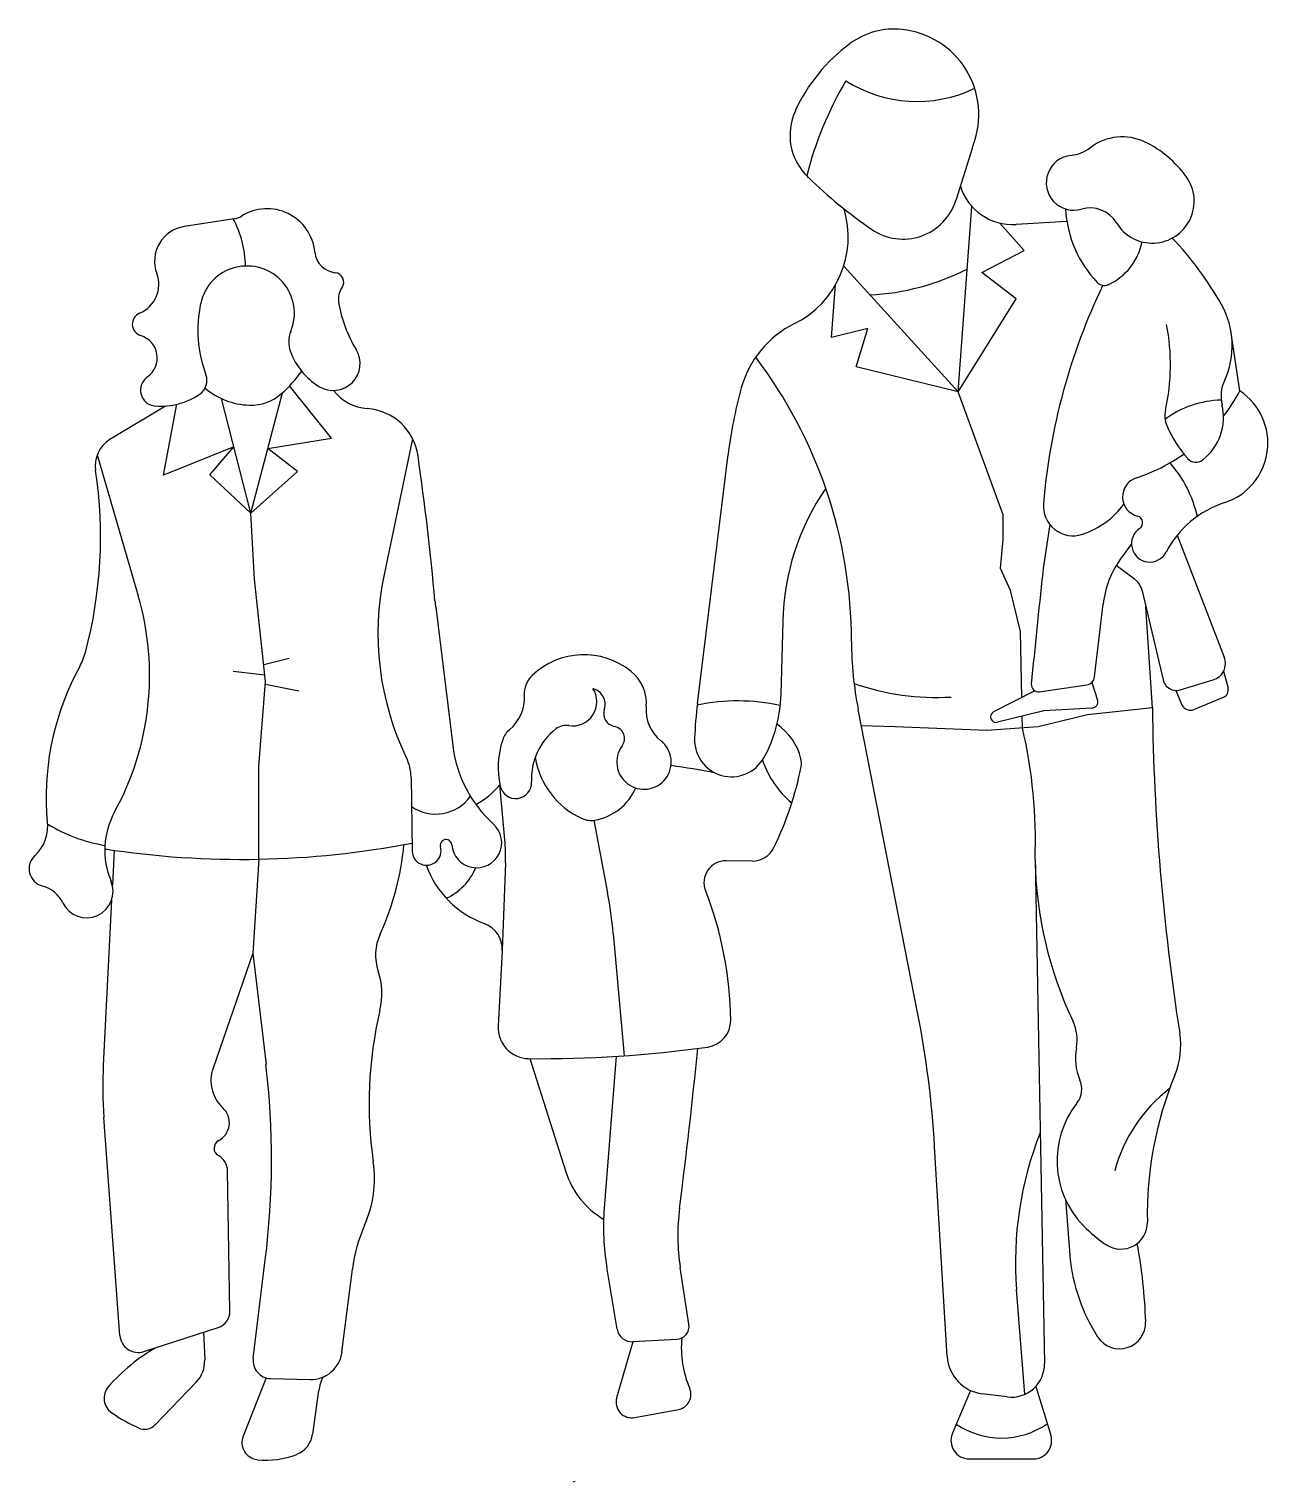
# Model space of a CAD drawing. Extents: x 22.18 to 23.77, y 43.33 to 45.19.
import ezdxf

# ---------------------------------------------------------------- set-up
doc = ezdxf.new("R2010")
doc.units = 0
doc.header["$LTSCALE"] = 4
doc.layers.get('0').update_dxf_attribs({"linetype": 'CONTINUOUS'})
doc.styles.add('ATTR', font='romans.shx', dxfattribs={"width": 0.8, "height": 0.470416})

msp = doc.modelspace()

# ---------------------------------------------------------------- linework, layer by layer
at = {"color": 0}
for p, q in [((23.3874, 45.0368), (23.3667, 44.9704)), ((23.3697, 44.7252), (23.3871, 44.9627)), ((22.4436, 44.9467), (22.38, 44.9369)), ((23.454, 44.9061), (23.4228, 44.9413)), ((23.5087, 44.9434), (23.4436, 44.9395)), ((23.3999, 44.8779), (23.454, 44.9061)), ((23.3697, 44.7252), (23.2232, 44.8862)), ((23.4438, 44.8442), (23.3999, 44.8779)), ((23.2078, 44.7948), (23.2127, 44.8622)), ((23.3697, 44.7252), (23.4438, 44.8442)), ((23.2541, 44.8066), (23.2078, 44.7948)), ((23.2392, 44.7572), (23.2541, 44.8066)), ((23.7299, 44.7265), (23.7187, 44.8006)), ((23.3697, 44.7252), (23.2392, 44.7572)), ((22.5681, 44.666), (22.5144, 44.7329)), ((23.4271, 44.5681), (23.3697, 44.7252)), ((22.3557, 44.7072), (22.2848, 44.6642)), ((22.3531, 44.6186), (22.3705, 44.7095)), ((22.4649, 44.5701), (22.4275, 44.7168)), ((22.4649, 44.5701), (22.5055, 44.7242)), ((22.4433, 44.6551), (22.3531, 44.6186)), ((22.4126, 44.6191), (22.4433, 44.6551)), ((22.4867, 44.6528), (22.5681, 44.666)), ((22.5248, 44.6233), (22.4867, 44.6528)), ((22.6719, 44.6654), (22.6354, 44.4917)), ((22.2686, 44.6449), (22.321, 44.4645)), ((23.0361, 44.3268), (23.0753, 44.6453)), ((22.4649, 44.5701), (22.4126, 44.6191)), ((22.4649, 44.5701), (22.5248, 44.6233)), ((22.4698, 44.4855), (22.4649, 44.5701)), ((23.4271, 44.5366), (23.4271, 44.5681)), ((23.4867, 44.5558), (23.4785, 44.4996)), ((23.6497, 44.5418), (23.7099, 44.3858)), ((23.4236, 44.4993), (23.4271, 44.5366)), ((23.5913, 44.531), (23.5787, 44.5138)), ((23.5718, 44.5035), (23.5951, 44.486)), ((22.4839, 44.3549), (22.4698, 44.4855)), ((23.4364, 44.4713), (23.4236, 44.4993)), ((23.4492, 44.4189), (23.4364, 44.4713)), ((23.605, 44.4708), (23.6317, 44.3567)), ((22.7014, 44.4498), (22.7232, 44.2731)), ((23.544, 44.3606), (23.555, 44.4538)), ((23.618, 44.3213), (23.6098, 44.4503)), ((23.1452, 44.4317), (23.143, 44.3381)), ((23.451, 44.3344), (23.4492, 44.4189)), ((22.4816, 44.3766), (22.5141, 44.3847)), ((22.4425, 44.3679), (22.483, 44.3635)), ((22.4752, 44.2461), (22.4839, 44.3549)), ((23.5405, 44.3537), (23.5478, 44.3311)), ((23.6534, 44.3442), (23.6957, 44.3569)), ((23.709, 44.368), (23.7148, 44.3463)), ((22.4837, 44.3515), (22.5263, 44.3428)), ((23.4675, 44.3429), (23.4149, 44.3158)), ((23.4734, 44.3417), (23.5342, 44.3506)), ((23.648, 44.3434), (23.6558, 44.325)), ((23.6712, 44.3188), (23.709, 44.3346)), ((23.3177, 43.9314), (23.2417, 44.3191)), ((23.4776, 44.317), (23.4199, 44.3026)), ((23.5407, 44.3207), (23.4791, 44.3172)), ((23.618, 44.3213), (23.535, 44.312)), ((23.2892, 44.2967), (23.2458, 44.2982)), ((23.4519, 44.2952), (23.4515, 44.3105)), ((23.535, 44.312), (23.4721, 44.2967)), ((23.4064, 44.292), (23.2892, 44.2967)), ((23.4721, 44.2967), (23.4064, 44.292)), ((22.4752, 44.1274), (22.4752, 44.2461)), ((22.6699, 44.2324), (22.6714, 44.1378)), ((22.7898, 44.1521), (22.7836, 44.2226)), ((22.9035, 44.1772), (22.9213, 44.0846)), ((22.2902, 44.1388), (22.2879, 44.0942)), ((22.4752, 44.1274), (22.4677, 44.0073)), ((22.7906, 44.1229), (22.7865, 44.0111)), ((23.106, 44.1251), (23.0727, 44.1255)), ((23.4679, 44.1271), (23.48, 43.4823)), ((22.287, 44.0752), (22.2763, 43.8641)), ((22.9428, 43.8759), (22.9286, 44.0325)), ((22.4677, 44.0073), (22.4167, 43.8601)), ((22.4677, 44.0073), (22.4844, 43.8646)), ((22.7865, 44.0105), (22.7813, 43.9138)), ((22.8217, 43.8723), (22.8677, 43.7275)), ((22.9321, 43.8752), (22.917, 43.681)), ((22.2976, 43.5179), (22.2771, 43.7971)), ((23.3555, 43.4913), (23.3395, 43.7597)), ((22.4383, 43.5495), (22.4353, 43.7285)), ((23.5067, 43.6923), (23.5124, 43.6206)), ((22.468, 43.4887), (22.4835, 43.6148)), ((22.5815, 43.4969), (22.595, 43.603)), ((22.9334, 43.5263), (22.9202, 43.6056)), ((23.0253, 43.5324), (23.0141, 43.6049)), ((23.4549, 43.4428), (23.4442, 43.5768)), ((22.3281, 43.4974), (22.4232, 43.5283)), ((22.4044, 43.5222), (22.406, 43.487)), ((22.9536, 43.51), (22.9328, 43.4384)), ((23.0097, 43.5131), (22.9537, 43.51)), ((22.4844, 43.4639), (22.4551, 43.3892)), ((22.4902, 43.463), (22.5407, 43.4617)), ((22.3952, 43.4583), (22.3425, 43.4036)), ((22.5441, 43.3917), (22.5521, 43.4475)), ((23.3853, 43.4477), (23.3621, 43.3924)), ((23.4323, 43.4394), (23.4005, 43.4434)), ((23.4688, 43.4529), (23.4882, 43.3903)), ((22.956, 43.4129), (23.012, 43.4235)), ((23.3836, 43.3602), (23.466, 43.3602))]:
    msp.add_line(p, q, dxfattribs=at)
for centre, radius, start, end in [((23.2879, 45.0944), 0.0952, 83.9545, 126.5371), ((23.2863, 45.08), 0.1097, 339.264, 83.9545), ((23.3645, 44.9908), 0.224, 126.5371, 155.1373), ((23.632, 44.8848), 0.4709, 149.5484, 165.6181), ((23.317, 45.266), 0.1691, 237.4286, 295.8101), ((23.2285, 45.0539), 0.074, 155.1373, 226.2364), ((23.4617, 45.0136), 0.0779, 159.264, 162.664), ((23.5794, 44.9848), 0.0668, 64.0607, 127.5822), ((23.5468, 44.9178), 0.1414, 35.9154, 64.0607), ((23.5175, 44.9929), 0.0352, 95.9683, 286.085), ((23.5088, 45.0766), 0.0489, 275.9683, 307.5822), ((23.0866, 44.9058), 0.131, 45.8635, 46.2365), ((23.6136, 45.4489), 0.6257, 225.8635, 235.4985), ((23.4394, 45.0095), 0.0702, 197.2958, 273.4443), ((23.6179, 44.9693), 0.0536, 211.1228, 35.9154), ((23.2992, 44.9915), 0.0707, 235.4985, 342.664), ((22.4398, 44.9714), 0.025, 278.801, 302.2204), ((22.4858, 44.8984), 0.0613, 5.4529, 122.2204), ((23.1049, 44.9237), 0.1241, 296.53, 16.7161), ((23.6554, 44.9675), 0.1487, 183.13, 223.4096), ((23.5382, 44.9212), 0.0395, 31.1228, 106.085), ((22.3868, 44.8925), 0.0449, 98.801, 200.3344), ((22.3248, 44.8836), 0.1335, 1.1815, 28.1285), ((23.5301, 44.9319), 0.0761, 294.2221, 348.9235), ((23.3381, 44.6308), 0.422, 29.2779, 43.6646), ((22.5761, 44.907), 0.0294, 185.4529, 264.0382), ((22.3071, 44.863), 0.0402, 292.8544, 20.3344), ((22.4601, 44.8258), 0.0606, 337.6107, 167.9253), ((22.5718, 44.8659), 0.012, 324.8041, 84.0383), ((23.2407, 45.1593), 0.3104, 272.9694, 296.9199), ((22.6026, 44.8442), 0.0257, 144.8041, 189.4412), ((24.278, 44.5152), 0.8022, 154.4118, 175.1745), ((23.5563, 44.8738), 0.0123, 223.4096, 294.2221), ((22.5599, 44.8044), 0.1627, 167.9253, 200.5895), ((22.7441, 44.8677), 0.1692, 189.4412, 211.3997), ((23.6123, 44.7845), 0.1077, 335.3099, 29.2779), ((22.3286, 44.8119), 0.0152, 112.8544, 252.9523), ((22.5489, 44.7892), 0.0355, 157.6107, 200.478), ((23.2195, 44.6943), 0.1324, 116.53, 164.778), ((23.3767, 44.76), 0.2644, 347.3291, 11.1968), ((22.3154, 44.7688), 0.0299, 305.2629, 72.9523), ((22.5991, 44.808), 0.0891, 200.478, 238.1142), ((22.5703, 44.7616), 0.0345, 238.1142, 31.3997), ((22.6301, 44.4052), 0.6031, 0.0819, 37.1684), ((22.3444, 44.7277), 0.0205, 125.2629, 265.3578), ((22.3881, 44.7399), 0.0208, 305.035, 20.5895), ((22.3934, 44.8486), 0.1675, 311.5006, 324.663), ((22.4661, 44.8003), 0.092, 229.6478, 268.0166), ((22.6184, 44.7646), 0.0607, 218.0535, 265.7672), ((23.6668, 44.5725), 0.5959, 164.778, 172.9874), ((23.7529, 44.7198), 0.0471, 155.3099, 193.4195), ((23.5253, 44.836), 0.2321, 322.3166, 331.8661), ((23.6857, 44.6598), 0.08, 288.2289, 56.463), ((22.3498, 44.7945), 0.0875, 265.3578, 305.035), ((22.465, 44.7677), 0.0594, 268.0166, 311.5006), ((23.7089, 44.5887), 0.1261, 91.308, 126.3337), ((23.6398, 44.6928), 0.0691, 308.032, 13.4195), ((22.6087, 44.6333), 0.0709, 8.2025, 85.7672), ((23.6664, 44.6948), 0.0325, 167.3291, 202.6254), ((23.7758, 44.7403), 0.1508, 202.6254, 221.6554), ((22.3051, 44.6307), 0.0392, 121.236, 188.6033), ((19.2241, 44.1454), 3.4904, 5.1362, 8.2025), ((23.5253, 44.836), 0.2321, 288.136, 304.9423), ((23.5196, 44.5298), 0.1601, 13.0582, 40.865), ((23.6736, 44.6496), 0.0143, 221.6554, 308.032), ((21.7027, 44.5395), 0.5701, 345.0046, 8.6033), ((23.6055, 44.591), 0.0256, 108.136, 255.4745), ((23.4598, 44.4242), 0.3147, 145.5896, 178.6314), ((23.5167, 44.5794), 0.0382, 175.1745, 288.3607), ((23.4946, 44.6461), 0.1083, 288.3607, 323.5026), ((23.752, 44.4587), 0.1318, 108.2289, 152.2033), ((23.5969, 44.5578), 0.00871, 303.7048, 75.4745), ((23.6147, 44.531), 0.0234, 123.7048, 332.2033), ((23.6807, 44.4389), 0.1266, 143.7051, 173.2593), ((22.993, 44.4165), 0.3655, 168.1246, 205.7616), ((36.1568, 43.1187), 12.7534, 173.8135, 174.453), ((23.6546, 44.4739), 0.178, 171.6906, 173.8135), ((23.5791, 44.4647), 0.0266, 13.1863, 53.0042), ((21.9712, 44.3629), 0.3643, 331.2997, 16.2021), ((22.9488, 44.4802), 0.2493, 185.1362, 187.0083), ((22.174, 44.4133), 0.0822, 331.2766, 345.0046), ((23.6889, 44.4068), 0.4557, 180.0819, 191.0857), ((22.5526, 44.2058), 0.3495, 151.2766, 183.0758), ((22.8911, 44.293), 0.096, 51.0866, 133.7218), ((23.6894, 44.3779), 0.022, 286.734, 21.0896), ((22.8472, 44.3389), 0.0325, 133.7218, 183.4198), ((22.9187, 44.3271), 0.0522, 355.0338, 51.0866), ((23.5326, 44.362), 0.0115, 278.3048, 353.2593), ((23.6485, 44.3606), 0.0172, 193.1863, 286.734), ((22.7619, 44.3338), 0.053, 309.8587, 3.4198), ((22.8765, 44.329), 0.031, 260.9372, 32.775), ((22.8974, 44.3258), 0.0207, 341.7284, 75.2715), ((22.9674, 44.3423), 0.1757, 331.0528, 358.6314), ((23.3419, 44.6553), 0.3209, 250.8142, 273.3338), ((23.4721, 44.3506), 0.00899, 174.453, 278.3048), ((23.7052, 44.3437), 0.00987, 292.6817, 14.9354), ((22.9331, 44.314), 0.0169, 161.7284, 259.6631), ((23.0206, 44.3183), 0.0502, 175.0338, 231.544), ((23.5872, 44.259), 0.5552, 172.9874, 177.6153), ((23.0878, 44.0784), 0.2515, 77.5346, 101.9242), ((23.4795, 44.3093), 0.00795, 93.2612, 103.9871), ((23.5402, 44.3287), 0.00798, 273.2612, 17.8661), ((26.5475, 44.3573), 2.9297, 180.7033, 188.8817), ((23.6667, 44.3297), 0.0118, 203.1272, 292.6817), ((22.8683, 44.2771), 0.0215, 80.9372, 127.7024), ((23.0949, 44.2376), 0.0759, 14.0023, 55.4755), ((23.4182, 44.3095), 0.00711, 117.1942, 283.9871), ((22.8927, 44.2449), 0.1114, 161.4727, 192.3794), ((22.8141, 44.2713), 0.0285, 129.8587, 161.4727), ((22.9043, 44.2305), 0.0804, 127.7024, 182.8905), ((22.9272, 44.2818), 0.0157, 323.3551, 79.6631), ((22.9678, 44.2517), 0.0348, 143.3552, 51.544), ((23.0797, 44.2802), 0.0473, 177.6153, 331.0528), ((22.8337, 44.1514), 0.6347, 357.8001, 13.0911), ((22.8851, 44.293), 0.1632, 187.0083, 227.7329), ((22.6094, 44.2314), 0.0605, 0.941, 25.7616), ((22.9315, 44.2747), 0.1044, 189.5696, 245.8303), ((22.8598, 43.2321), 1.0251, 78.8046, 82.0068), ((23.237, 44.2947), 0.1246, 198.9939, 229.918), ((22.7534, 44.3276), 0.4233, 334.0381, 348.9085), ((23.1467, 44.2505), 0.0225, 348.9085, 14.0023), ((22.8038, 44.2254), 0.0203, 192.3794, 2.8905), ((22.7016, 44.2397), 0.0545, 235.1811, 324.3711), ((22.7001, 44.2935), 0.1095, 298.7348, 319.6298), ((22.8928, 44.2468), 0.0704, 280.01, 336.3197), ((22.2877, 44.1916), 0.0842, 183.0758, 189.3645), ((22.3801, 44.139), 0.1019, 151.2997, 202.8363), ((22.1541, 44.1696), 0.0512, 312.6348, 9.3645), ((22.3129, 44.3495), 0.2073, 238.7071, 260.4336), ((22.7538, 44.1485), 0.032, 184.7603, 47.733), ((22.9002, 44.2049), 0.0279, 245.8303, 280.01), ((22.7145, 44.1453), 0.0074, 4.7603, 196.0467), ((22.5564, 44.1315), 0.2343, 357.9123, 5.0565), ((22.2042, 44.1152), 0.0228, 132.6347, 255.4266), ((22.4533, 45.2814), 1.1542, 261.2736, 280.8825), ((22.309, 44.1784), 0.3533, 335.4217, 354.744), ((22.6898, 44.1381), 0.0184, 180.941, 16.0467), ((23.1064, 44.1558), 0.0307, 269.3221, 334.0381), ((22.8055, 44.1611), 0.1233, 199.5835, 250.0786), ((22.6824, 44.1465), 0.0764, 295.23, 336.8907), ((23.0724, 44.0975), 0.0279, 89.3221, 201.3539), ((23.975, 44.1366), 0.5072, 181.0735, 205.3311), ((22.1883, 44.0542), 0.0402, 25.686, 75.4266), ((22.255, 44.0863), 0.0338, 205.686, 22.8363), ((22.4011, 43.9848), 0.5296, 5.1699, 10.862), ((22.6076, 43.9158), 0.4712, 0.6846, 21.3539), ((22.7516, 44.0123), 0.0349, 356.9445, 70.0786), ((22.6887, 44.0047), 0.0642, 155.4217, 198.5386), ((22.5408, 43.9551), 0.0918, 346.7098, 18.5386), ((23.1357, 43.8146), 0.5195, 166.7098, 188.2522), ((22.0486, 43.6827), 1.2932, 3.4154, 11.0857), ((22.8207, 43.9117), 0.0394, 176.9445, 269.3458), ((23.0445, 43.921), 0.0342, 278.0637, 0.6846), ((23.4676, 43.8964), 0.0542, 348.8838, 25.3311), ((23.5528, 43.8893), 0.1014, 337.7905, 8.8817), ((22.8375, 45.3821), 1.5099, 269.3458, 278.0637), ((16.7774, 44.495), 6.2887, 352.56, 354.4368), ((23.5888, 43.8726), 0.0693, 168.8838, 203.6111), ((22.8163, 43.8368), 0.5407, 177.1019, 184.2125), ((22.4621, 43.8443), 0.0481, 160.863, 226.938), ((21.4424, 43.7432), 1.049, 352.9682, 6.6441), ((23.4989, 43.8333), 0.0288, 321.8494, 23.6111), ((23.7582, 43.6791), 0.1947, 127.3703, 165.2005), ((24.0848, 43.6721), 0.4733, 157.7905, 181.0898), ((23.6154, 43.7417), 0.1194, 141.8494, 224.06), ((22.4115, 43.7902), 0.026, 297.9733, 46.938), ((23.8901, 43.6122), 0.4472, 158.3244, 184.5391), ((22.4288, 43.7577), 0.0109, 117.9733, 240.976), ((22.4124, 43.7281), 0.0229, 0.9598, 60.976), ((22.4753, 43.7188), 0.1478, 336.2114, 8.2522), ((22.9716, 43.7606), 0.109, 197.651, 239.4338), ((23.2281, 43.6567), 0.3121, 175.5388, 189.4366), ((23.2794, 43.646), 0.2684, 172.56, 188.788), ((22.7955, 43.5777), 0.2022, 156.2114, 172.7962), ((23.513, 43.6426), 0.0231, 43.4347, 44.059), ((23.6481, 43.7705), 0.1629, 223.4347, 236.9218), ((23.5777, 43.6625), 0.0339, 236.9218, 1.0898), ((22.9504, 43.5155), 0.6593, 1.7364, 10.5145), ((23.6469, 43.6312), 0.1349, 184.5127, 185.4023), ((23.7402, 43.64), 0.2286, 185.4023, 212.7496), ((22.4165, 43.5491), 0.0218, 288.0036, 0.9598), ((23.576, 43.5344), 0.0334, 212.7496, 1.7364), ((22.3209, 43.5196), 0.0233, 184.2125, 288.0036), ((22.9526, 43.5295), 0.0195, 189.4366, 273.176), ((23.0088, 43.5298), 0.0167, 273.176, 8.7879), ((22.4593, 43.2992), 0.2338, 119.5057, 139.006), ((23.1455, 43.5022), 0.13, 174.463, 203.506), ((22.3672, 43.4852), 0.0388, 316.0363, 2.6112), ((22.4907, 43.4859), 0.0229, 172.9682, 268.5724), ((22.5417, 43.5019), 0.0402, 268.5724, 352.7962), ((23.4068, 43.4943), 0.0513, 183.4154, 262.9452), ((23.4376, 43.4815), 0.0424, 262.9452, 1.0735), ((22.6116, 43.439), 0.0602, 154.4196, 171.8203), ((22.3, 43.4377), 0.0227, 139.006, 235.8464), ((23.0084, 43.4426), 0.0195, 280.703, 23.506), ((22.9523, 43.4328), 0.0202, 163.8435, 280.703), ((22.4218, 43.6173), 0.2396, 235.8464, 245.2278), ((22.3291, 43.4165), 0.0185, 245.2278, 316.0363), ((22.4757, 43.3812), 0.0221, 158.6026, 263.677), ((22.5117, 43.3964), 0.0327, 291.5485, 351.8203), ((23.3836, 43.3834), 0.0232, 157.2386, 270), ((23.425, 43.4892), 0.1024, 235.656, 304.8622), ((23.466, 43.3834), 0.0232, 270, 17.1822), ((22.4849, 43.4642), 0.1057, 263.677, 291.5485)]:
    msp.add_arc(centre, radius, start, end, dxfattribs=at)

# ---------------------------------------------------------------- texts
at = {"color": 0, "style": 'ATTR', "width": 0.8, "flags": 9}
msp.add_attdef('ESTCODE', (22.8774, 43.3307), '', height=0.000465, dxfattribs=at)

doc.saveas('drawing.dxf')
